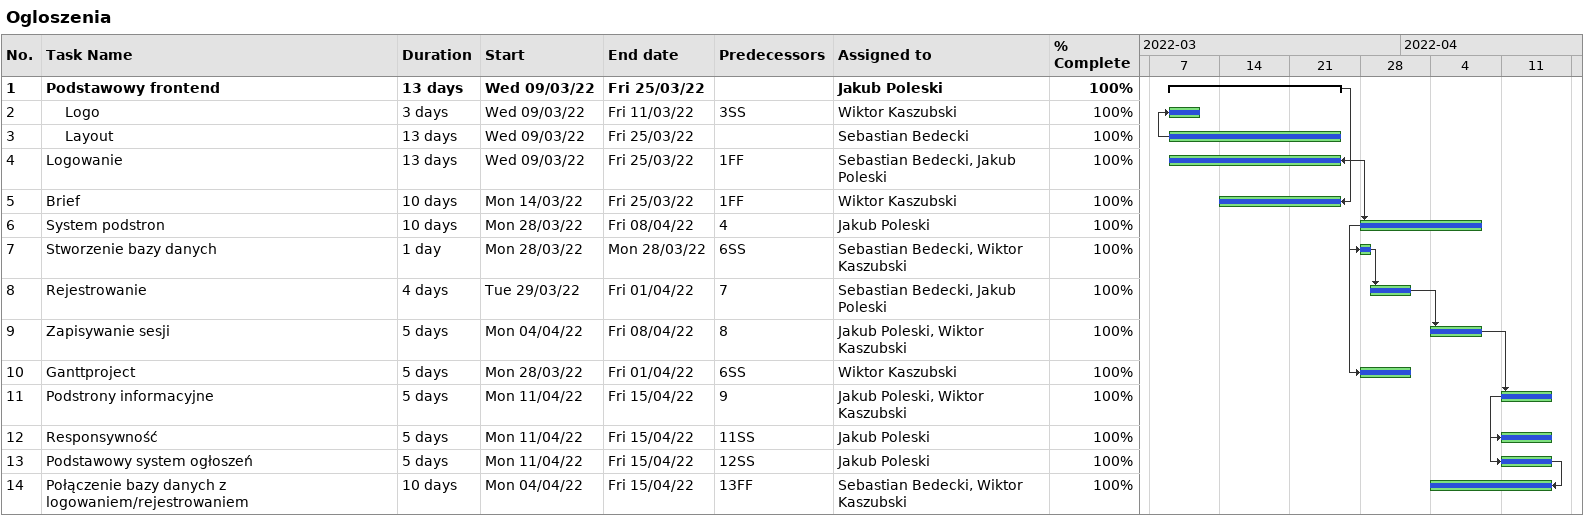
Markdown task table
Ogloszenia

| ID | Level | Task | Duration | Start | Finish | Predecessors | Resources | % complete |
|---|---|---|---|---|---|---|---|---|
| 1 | 1 | **Podstawowy frontend** | 13d | 2022-03-09 | 2022-03-25 |  | Jakub Poleski | 100 |
| 2 | 2 | Logo | 3d | 2022-03-09 | 2022-03-11 | 3SS | Wiktor Kaszubski | 100 |
| 3 | 2 | Layout | 13d | 2022-03-09 | 2022-03-25 |  | Sebastian Bedecki | 100 |
| 4 | 1 | Logowanie | 13d | 2022-03-09 | 2022-03-25 | 1FF | Sebastian Bedecki, Jakub Poleski | 100 |
| 5 | 1 | Brief | 10d | 2022-03-14 | 2022-03-25 | 1FF | Wiktor Kaszubski | 100 |
| 6 | 1 | System podstron | 10d | 2022-03-28 | 2022-04-08 | 4 | Jakub Poleski | 100 |
| 7 | 1 | Stworzenie bazy danych | 1d | 2022-03-28 | 2022-03-28 | 6SS | Sebastian Bedecki, Wiktor Kaszubski | 100 |
| 8 | 1 | Rejestrowanie | 4d | 2022-03-29 | 2022-04-01 | 7 | Sebastian Bedecki, Jakub Poleski | 100 |
| 9 | 1 | Zapisywanie sesji | 5d | 2022-04-04 | 2022-04-08 | 8 | Jakub Poleski, Wiktor Kaszubski | 100 |
| 10 | 1 | Ganttproject | 5d | 2022-03-28 | 2022-04-01 | 6SS | Wiktor Kaszubski | 100 |
| 11 | 1 | Podstrony informacyjne | 5d | 2022-04-11 | 2022-04-15 | 9 | Jakub Poleski, Wiktor Kaszubski | 100 |
| 12 | 1 | Responsywność | 5d | 2022-04-11 | 2022-04-15 | 11SS | Jakub Poleski | 100 |
| 13 | 1 | Podstawowy system ogłoszeń | 5d | 2022-04-11 | 2022-04-15 | 12SS | Jakub Poleski | 100 |
| 14 | 1 | Połączenie bazy danych z logowaniem/rejestrowaniem | 10d | 2022-04-04 | 2022-04-15 | 13FF | Sebastian Bedecki, Wiktor Kaszubski | 100 |
